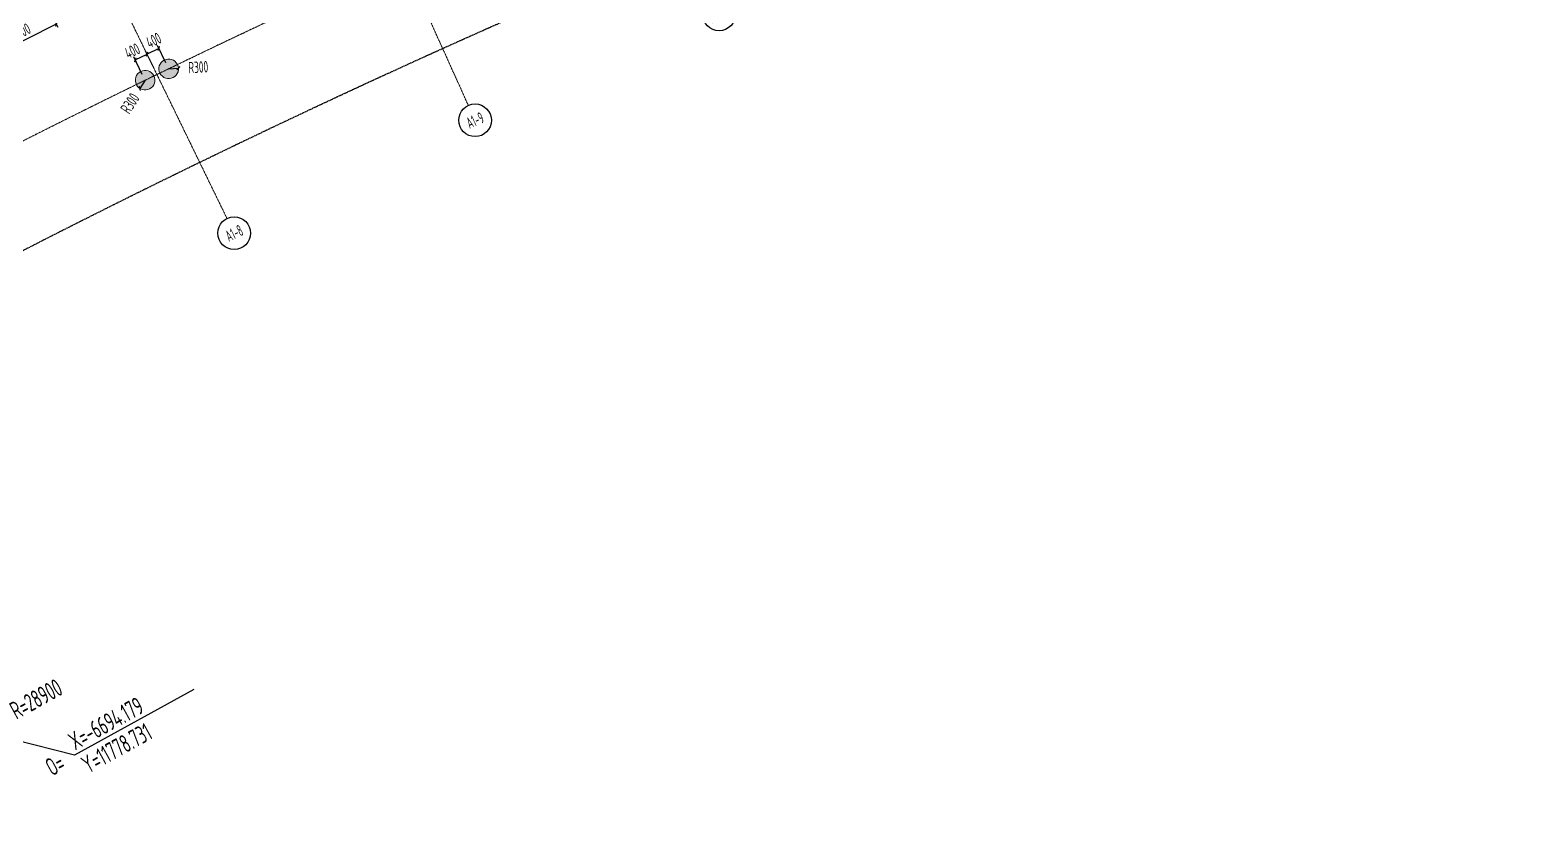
# Model space of a CAD drawing. Header units: millimetres. Extents: x 0 to 12095980, y -6694179 to 0.
# Drawn here: x 11648439 to 11694467, y -6457400 to -6432930 of the extents above; entities that cross this region are included whole.
import ezdxf
from ezdxf.enums import TextEntityAlignment as Align

# ---------------------------------------------------------------- set-up
doc = ezdxf.new("R2010")
doc.units = ezdxf.units.MM
doc.header["$LTSCALE"] = 10
for name, pattern in [('A1-RG-AXIS$0$$1$AUDIT_D_130703131338-1', [0]), ('A1-RG-AXIS$0$CENTER', [50.8, 31.75, -6.35, 6.35, -6.35]), ('A1-RI-F2$0$HIDDEN2', [0.1875, 0.125, -0.0625])]:
    doc.linetypes.add(name, pattern=pattern)
for name, color, linetype in [('A1-RD-2F$0$A-DIMS-1：100', 1, 'Continuous'), ('A1-RD-2F$0$A-GLAZ', 140, 'Continuous'), ('A1-RD-2F$0$A-louban', 5, 'Continuous'), ('A1-RG-AXIS$0$$0$A-SYMB', 4, 'Continuous'), ('A1-RG-AXIS$0$$1$A-SYMB-DIM300', 4, 'A1-RG-AXIS$0$$1$AUDIT_D_130703131338-1'), ('A1-RG-AXIS$0$A-COLU-HATH', 8, 'Continuous'), ('A1-RG-AXIS$0$A-COLUMN', 7, 'Continuous'), ('A1-RG-AXIS$0$A-DETL-PEN0', 247, 'Continuous'), ('A1-RG-AXIS$0$A-SYMB-NAME', 13, 'Continuous'), ('A1-RG-AXIS$0$A2-RG-AXIS-150$0$A-DIMS-100', 1, 'Continuous'), ('A1-RI-F2$0$A-DIMS-1：100', 1, 'Continuous'), ('A1-RI-F2$0$A-FUZHUXIAN', 55, 'A1-RI-F2$0$HIDDEN2'), ('A1-RI-F2$0$A-TEXT1', 4, 'Continuous')]:
    doc.layers.add(name, color=color, linetype=linetype)
doc.layers.add('A1-RG-AXIS$0$A-GRID', color=1, linetype='A1-RG-AXIS$0$CENTER', lineweight=9)
doc.styles.add('A1-RD-2F$0$XD2008', font='xd-hzs.shx', dxfattribs={"width": 0.7, "bigfont": 'xd-hztxt.shx'})
doc.styles.add('A1-RG-AXIS$0$$2$_TCH_DIM', font='hzs.shx', dxfattribs={"width": 0.7, "bigfont": 'hztxt.shx'})
doc.styles.add('A1-RG-AXIS$0$A1-RG-AXIS$0$XD2008', font='xd-hzs.shx', dxfattribs={"width": 0.7, "bigfont": 'xd-hztxt.shx'})
doc.styles.add('A1-RG-AXIS$0$A2-RG-AXIS-150$0$XD2008', font='romans.shx', dxfattribs={"width": 0.7})
doc.styles.add('A1-RI-F2$0$ECADI', font='gbeitc.shx', dxfattribs={"width": 0.7, "bigfont": 'gbcbig.shx'})
doc.styles.add('A1-RI-F2$0$XD2008', font='xd-hzs.shx', dxfattribs={"width": 0.7, "bigfont": 'xd-hztxt.shx'})
doc.dimstyles.new('A1-RD-2F$0$XD100$0', dxfattribs={"dimscale": 100, "dimtxt": 3.5, "dimasz": 2, "dimexe": 1, "dimexo": 2, "dimgap": 1, "dimtad": 1, "dimdec": 0, "dimdsep": 46, "dimtxsty": 'A1-RD-2F$0$XD2008', "dimblk": 'A1-RD-2F$0$_ArchTick', "dimblk1": 'A1-RD-2F$0$_ArchTick', "dimblk2": 'A1-RD-2F$0$_ArchTick', "dimsah": 1, "dimcen": 2.5, "dimclrd": 1, "dimclre": 1, "dimclrt": 4, "dimaunit": 1, "dimadec": 0, "dimazin": 0, "dimtfac": 1, "dimtdec": 0, "dimtix": 1, "dimtmove": 2, "dimatfit": 3, "dimfxl": 1, "dimtolj": 1, "dimtzin": 0, "dimarcsym": 0})
doc.dimstyles.new('A1-RG-AXIS$0$A2-RG-AXIS-150$0$XD100', dxfattribs={"dimscale": 100, "dimtxt": 5.5, "dimasz": 1.5, "dimexe": 1, "dimexo": 2, "dimgap": 0.5, "dimtad": 1, "dimdec": 0, "dimdsep": 46, "dimtxsty": 'A1-RG-AXIS$0$A2-RG-AXIS-150$0$XD2008', "dimblk": 'A1-RG-AXIS$0$A2-RG-AXIS-150$0$_ArchTick', "dimcen": 2.5, "dimclrt": 4, "dimaunit": 1, "dimadec": 3, "dimazin": 0, "dimtfac": 1, "dimtdec": 0, "dimtix": 1, "dimtmove": 0, "dimatfit": 3, "dimfxl": 1, "dimtolj": 1, "dimtzin": 0, "dimarcsym": 0})
doc.dimstyles.new('A1-RI-F2$0$XD100', dxfattribs={"dimscale": 100, "dimtxt": 3.5, "dimasz": 1, "dimexe": 1, "dimexo": 2, "dimgap": 1, "dimtad": 1, "dimdec": 0, "dimdsep": 46, "dimtxsty": 'A1-RI-F2$0$XD2008', "dimblk": 'A1-RI-F2$0$_ArchTick', "dimcen": 2.5, "dimclrd": 1, "dimclre": 1, "dimclrt": 4, "dimaunit": 1, "dimadec": 0, "dimazin": 0, "dimtfac": 1, "dimtdec": 0, "dimtix": 1, "dimtmove": 2, "dimatfit": 3, "dimfxl": 1, "dimtolj": 1, "dimtzin": 0, "dimarcsym": 0})
doc.dimstyles.new('A1-RI-F2$0$XD100$0', dxfattribs={"dimscale": 100, "dimtxt": 3.5, "dimasz": 2, "dimexe": 1, "dimexo": 2, "dimgap": 1, "dimtad": 1, "dimdec": 0, "dimdsep": 46, "dimtxsty": 'A1-RI-F2$0$XD2008', "dimblk1": 'A1-RI-F2$0$_ArchTick', "dimblk2": 'A1-RI-F2$0$_ArchTick', "dimsah": 1, "dimcen": 2.5, "dimclrd": 1, "dimclre": 1, "dimclrt": 4, "dimaunit": 1, "dimadec": 0, "dimazin": 0, "dimtfac": 1, "dimtdec": 0, "dimtix": 1, "dimtmove": 2, "dimatfit": 3, "dimfxl": 1, "dimtolj": 1, "dimtzin": 0, "dimarcsym": 0})

# ---------------------------------------------------------------- blocks, each defined once
blk = doc.blocks.new('A1-RI-F2$0$_ArchTick')
at = {"color": 0, "linetype": 'ByBlock', "const_width": 0.4}
blk.add_lwpolyline([(-0.5, -0.5), (0.5, 0.5)], dxfattribs=at)
blk = doc.blocks.new('*D86')
at = {"layer": 'A1-RI-F2$0$A-DIMS-1：100', "color": 1, "linetype": 'ByBlock', "lineweight": -2, "transparency": 16777216}
blk.add_line((11652680, -6434117), (11652980, -6434100), dxfattribs=at)
at = {"layer": 'A1-RI-F2$0$A-DIMS-1：100', "color": 1, "linetype": 'ByBlock', "lineweight": -2, "transparency": 16777216, "xscale": 100, "yscale": 100, "zscale": 100, "rotation": 3.206619954904948}
blk.add_blockref('A1-RI-F2$0$_ArchTick', (11652980, -6434100), dxfattribs=at)
at = {"layer": 'A1-RI-F2$0$A-DIMS-1：100', "color": 4, "linetype": 'ByBlock', "transparency": 16777216, "insert": (11653587, -6434066), "char_height": 350, "attachment_point": 5, "rotation": 3.2066, "style": 'A1-RI-F2$0$XD2008'}
blk.add_mtext('\\A1;R300', dxfattribs=at)
blk = doc.blocks.new('*D87')
at = {"layer": 'A1-RI-F2$0$A-DIMS-1：100', "color": 1, "linetype": 'ByBlock', "lineweight": -2, "transparency": 16777216}
blk.add_line((11651961, -6434467), (11651797, -6434718), dxfattribs=at)
at = {"layer": 'A1-RI-F2$0$A-DIMS-1：100', "color": 1, "linetype": 'ByBlock', "lineweight": -2, "transparency": 16777216, "xscale": 100, "yscale": 100, "zscale": 100, "rotation": 236.7643203487881}
blk.add_blockref('A1-RI-F2$0$_ArchTick', (11651797, -6434718), dxfattribs=at)
at = {"layer": 'A1-RI-F2$0$A-DIMS-1：100', "color": 4, "linetype": 'ByBlock', "transparency": 16777216, "insert": (11651497, -6435175), "char_height": 350, "attachment_point": 5, "rotation": 56.7643, "style": 'A1-RI-F2$0$XD2008'}
blk.add_mtext('\\A1;R300', dxfattribs=at)
blk = doc.blocks.new('*D88')
at = {"layer": 'A1-RI-F2$0$A-DIMS-1：100', "color": 1, "linetype": 'ByBlock', "lineweight": -2, "transparency": 16777216}
for p, q in [((11652233, -6434112), (11651974, -6433579)), ((11652377, -6433494), (11652018, -6433669)), ((11652593, -6433937), (11652334, -6433404))]:
    blk.add_line(p, q, dxfattribs=at)
at = {"layer": 'A1-RI-F2$0$A-DIMS-1：100', "color": 1, "linetype": 'ByBlock', "lineweight": -2, "transparency": 16777216, "xscale": 100, "yscale": 100, "zscale": 100}
for p, rotation in [((11652018, -6433669), 205.9387049751963), ((11652377, -6433494), 25.93870497519628)]:
    blk.add_blockref('A1-RI-F2$0$_ArchTick', p, dxfattribs=dict(at, rotation=rotation))
at = {"layer": 'A1-RI-F2$0$A-DIMS-1：100', "color": 4, "linetype": 'ByBlock', "transparency": 16777216, "insert": (11652222, -6433244), "char_height": 350, "attachment_point": 5, "rotation": 25.9387, "style": 'A1-RI-F2$0$XD2008'}
blk.add_mtext('\\A1;400', dxfattribs=at)
blk = doc.blocks.new('*D89')
at = {"layer": 'A1-RI-F2$0$A-DIMS-1：100', "color": 1, "linetype": 'ByBlock', "lineweight": -2, "transparency": 16777216}
for p, q in [((11651874, -6434287), (11651614, -6433754)), ((11651658, -6433844), (11652018, -6433669)), ((11652233, -6434112), (11651974, -6433579))]:
    blk.add_line(p, q, dxfattribs=at)
at = {"layer": 'A1-RI-F2$0$A-DIMS-1：100', "color": 1, "linetype": 'ByBlock', "lineweight": -2, "transparency": 16777216, "xscale": 100, "yscale": 100, "zscale": 100}
for p, rotation in [((11651658, -6433844), 205.9387049750731), ((11652018, -6433669), 25.93870497507311)]:
    blk.add_blockref('A1-RI-F2$0$_ArchTick', p, dxfattribs=dict(at, rotation=rotation))
at = {"layer": 'A1-RI-F2$0$A-DIMS-1：100', "color": 4, "linetype": 'ByBlock', "transparency": 16777216, "insert": (11651567, -6433568), "char_height": 350, "attachment_point": 5, "rotation": 25.9387, "style": 'A1-RI-F2$0$XD2008'}
blk.add_mtext('\\A1;400', dxfattribs=at)
blk = doc.blocks.new('A1-RD-2F$0$_ArchTick')
at = {"color": 0, "linetype": 'ByBlock', "const_width": 0.4}
blk.add_lwpolyline([(-0.5, -0.5), (0.5, 0.5)], dxfattribs=at)
blk = doc.blocks.new('*D672')
at = {"layer": 'A1-RD-2F$0$A-DIMS-1：100', "color": 1, "linetype": 'ByBlock', "lineweight": -2, "transparency": 16777216}
for p, q in [((11648991, -6432250), (11649287, -6432841)), ((11649242, -6432752), (11647364, -6433691)), ((11647113, -6433189), (11647408, -6433780))]:
    blk.add_line(p, q, dxfattribs=at)
at = {"layer": 'A1-RD-2F$0$A-DIMS-1：100', "color": 1, "linetype": 'ByBlock', "lineweight": -2, "transparency": 16777216, "xscale": 100, "yscale": 100, "zscale": 100}
for p, rotation in [((11649242, -6432752), 26.55573624381362), ((11647364, -6433691), 206.5557362438136)]:
    blk.add_blockref('A1-RD-2F$0$_ArchTick', p, dxfattribs=dict(at, rotation=rotation))
at = {"layer": 'A1-RD-2F$0$A-DIMS-1：100', "color": 4, "linetype": 'ByBlock', "transparency": 16777216, "insert": (11648180, -6432975), "char_height": 350, "attachment_point": 5, "rotation": 26.5557, "style": 'A1-RD-2F$0$XD2008'}
blk.add_mtext('\\A1;2100', dxfattribs=at)
blk = doc.blocks.new('A1-RG-AXIS$0$A2-RG-AXIS-150$0$_ArchTick')
at = {"color": 0, "linetype": 'ByBlock', "const_width": 0.4}
blk.add_lwpolyline([(-0.5, -0.5), (0.5, 0.5)], dxfattribs=at)
blk = doc.blocks.new('*D722')
at = {"layer": 'A1-RG-AXIS$0$A2-RG-AXIS-150$0$A-DIMS-100', "color": 0, "lineweight": -2, "ltscale": 3, "transparency": 16777216}
for p, q in [((11670910, -6387267), (11670916, -6387284)), ((11580897, -6435951), (11580908, -6435965))]:
    blk.add_line(p, q, dxfattribs=at)
blk.add_arc((11778732, -6694179), 325182, 109.35703, 127.45663, dxfattribs=at)
at = {"layer": 'A1-RG-AXIS$0$A2-RG-AXIS-150$0$A-DIMS-100', "color": 0, "lineweight": -2, "ltscale": 3, "transparency": 16777216, "xscale": 150, "yscale": 150, "zscale": 150}
for p, rotation in [((11670949, -6387378), 19.35703132825471), ((11580969, -6436044), 217.4566338573137)]:
    blk.add_blockref('A1-RG-AXIS$0$A2-RG-AXIS-150$0$_ArchTick', p, dxfattribs=dict(at, rotation=rotation))
at = {"layer": 'A1-RG-AXIS$0$A2-RG-AXIS-150$0$A-DIMS-100', "color": 4, "ltscale": 3, "transparency": 16777216, "insert": (11623903, -6407911), "char_height": 375, "attachment_point": 5, "rotation": 28.4068, "style": 'A1-RG-AXIS$0$A2-RG-AXIS-150$0$XD2008'}
blk.add_mtext('\\A1;18°5\'59"', dxfattribs=at)
blk = doc.blocks.new('A1-RG-AXIS$0$Round Column1 - 600 mm Diameter-1418243-一层平面 校行政中心 FIRST FLOOR PLAN')
at = {"layer": 'A1-RG-AXIS$0$A-COLUMN', "lineweight": 9}
for start, end in [(90, 180), (180, 0), (0, 90)]:
    blk.add_arc((0, 0), 300, start, end, dxfattribs=at)
blk = doc.blocks.new('A1-RG-AXIS$0$colu')
at = {"layer": 'A1-RG-AXIS$0$A-COLU-HATH', "linetype": 'ByBlock'}
for points in [[(11652915, -6433930, 0.414214), (11652494, -6433882, 0.414214), (11652446, -6434304, 1)], [(11652196, -6434280, 0.414214), (11651774, -6434232, 0.414214), (11651726, -6434654, 1)]]:
    blk.add_hatch(color=256, dxfattribs=at).paths.add_polyline_path(points)
at = {"layer": 'A1-RG-AXIS$0$A-COLUMN', "rotation": 38.5387103980395}
for p in [(11652680, -6434117), (11651961, -6434467)]:
    blk.add_blockref('A1-RG-AXIS$0$Round Column1 - 600 mm Diameter-1418243-一层平面 校行政中心 FIRST FLOOR PLAN', p, dxfattribs=at)
blk = doc.blocks.new('A1-RG-AXIS$0$A1zhouhao')
at = {"color": 13}
blk.add_circle((11937809, -6402822), 500, dxfattribs=at)
at = {"style": 'A1-RG-AXIS$0$A1-RG-AXIS$0$XD2008', "width": 0.7}
blk.add_attdef('GRID', text='', height=500, dxfattribs=at).set_placement((11937809, -6402822), align=Align.MIDDLE)
blk = doc.blocks.new('A1-RD-2F')
at = {"layer": 'A1-RD-2F$0$A-GLAZ', "ltscale": 0.25}
for radius, start, end in [(292500, 108.926088, 127.887577), (292500, 108.926088, 127.887577), (292800, 108.984813, 127.828852)]:
    blk.add_arc((11778729.3, -6694180.2), radius, start, end, dxfattribs=at)
at = {"layer": 'A1-RD-2F$0$A-louban'}
blk.add_lwpolyline([(11599153.7, -6462913.2, -0.0824084), (11683476.3, -6417307.1)], format="xyb", dxfattribs=at)
at = {"layer": 'A1-RD-2F$0$A-DIMS-1：100', "color": 3, "linetype": 'ByBlock'}
dim = blk.add_aligned_dim(p1=(11648901.9, -6432071.3), p2=(11647023.5, -6433010.1), distance=760.9, dimstyle='A1-RD-2F$0$XD100$0', override={"dimasz": 1}, dxfattribs=at)
dim.commit()
dim.dimension.update_dxf_attribs({"geometry": '*D672', "text_midpoint": (11648179.9, -6432975.3)})
blk = doc.blocks.new('A1-RG-AXIS')
at = {"layer": 'A1-RG-AXIS$0$$0$A-SYMB'}
blk.add_lwpolyline([(11653447.3, -6453131.8), (11649794.4, -6455144.1), (11647948, -6454671.6), (11646448, -6451948.9), (11647104.9, -6451178.7), (11645446, -6452092.6), (11646102.9, -6451322.4), (11640213.3, -6440538)], dxfattribs=at)
at = {"layer": 'A1-RG-AXIS$0$A-DETL-PEN0', "linetype": 'A1-RG-AXIS$0$CENTER'}
for centre, start, end in [((11778731.2, -6694179.1), 115.525368, 115.529333), ((11778731.2, -6694179.2), 115.936566, 115.940531), ((11778731.2, -6694179.1), 116.348077, 116.352042), ((11778731.2, -6694179.1), 116.758846, 116.762811)]:
    blk.add_arc(centre, 289000, start, end, dxfattribs=at)
at = {"layer": 'A1-RG-AXIS$0$A-GRID', "linetype": 'A1-RG-AXIS$0$CENTER', "ltscale": 0.05}
blk.add_lwpolyline([(11682866.1, -6392336.6, 0.1037295), (11569674.9, -6456283.6, 0.1037295)], format="xyb", dxfattribs=at)
for points in [[(11644736.5, -6397318.9), (11661852.7, -6435239)], [(11654465.7, -6438701.8), (11636267.7, -6401288.8)]]:
    blk.add_lwpolyline(points, dxfattribs=at)
at = {"layer": 'A1-RG-AXIS$0$A-GRID', "ltscale": 0.05}
for points in [[(11690526.8, -6414141.5, 0.1045274), (11584753.6, -6473784.9)], [(11691982.8, -6418505.6, 0.1046378), (11587756.3, -6477270.1)]]:
    blk.add_lwpolyline(points, format="xyb", dxfattribs=at)
at = {"layer": 'A1-RG-AXIS$0$A-GRID', "linetype": 'A1-RG-AXIS$0$CENTER', "ltscale": 0.05}
blk.add_arc((11778731.9, -6694178.6), 308600, 107.574373, 131.323037, dxfattribs=at)
at = {"layer": 'A1-RG-AXIS$0$A-GRID', "ltscale": 0.05}
blk.add_arc((11778731.9, -6694178.6), 301700, 107.53359, 131.336201, dxfattribs=at)
at = {"layer": 'A1-RG-AXIS$0$A-COLU-HATH', "linetype": 'ByBlock'}
blk.add_blockref('A1-RG-AXIS$0$colu', (0, 0), dxfattribs=at)
at = {"layer": 'A1-RG-AXIS$0$A-SYMB-NAME', "linetype": 'ByBlock'}
ref = blk.add_blockref('A1-RG-AXIS$0$A1zhouhao', (-1813254.4, -5120208.6), dxfattribs=dict(at, rotation=22.64786814291182))
ref.add_attrib('GRID', 'A1-10', dxfattribs={"layer": '0', "color": 4, "height": 350, "rotation": 22.64787, "style": 'A1-RG-AXIS$0$A1-RG-AXIS$0$XD2008', "width": 0.6}).set_placement((11669528.6, -6432451.1), align=Align.MIDDLE)
ref = blk.add_blockref('A1-RG-AXIS$0$A1zhouhao', (-1852845, -5511138.2), dxfattribs=dict(at, rotation=24.29328653700679))
ref.add_attrib('GRID', 'A1-9', dxfattribs={"layer": '0', "color": 4, "height": 350, "rotation": 24.29329, "style": 'A1-RG-AXIS$0$A1-RG-AXIS$0$XD2008', "width": 0.6}).set_placement((11662058.4, -6435694.7), align=Align.MIDDLE)
ref = blk.add_blockref('A1-RG-AXIS$0$A1zhouhao', (-1881194.1, -5903043.4), dxfattribs=dict(at, rotation=25.93870498566882))
ref.add_attrib('GRID', 'A1-8', dxfattribs={"layer": '0', "color": 4, "height": 350, "rotation": 25.9387, "style": 'A1-RG-AXIS$0$A1-RG-AXIS$0$XD2008', "width": 0.6}).set_placement((11654684.4, -6439151.4), align=Align.MIDDLE)
at = {"layer": 'A1-RG-AXIS$0$$1$A-SYMB-DIM300', "linetype": 'Continuous', "style": 'A1-RG-AXIS$0$$2$_TCH_DIM', "width": 0.705882}
for s, p in [('R=28900', (11648022.2, -6454060.7)), ('X=-6694.179', (11649819.1, -6455001.6)), ('Y=11778.731', (11650215.1, -6455719.3)), ('O=', (11649112.2, -6455795.5))]:
    blk.add_text(s, height=550, rotation=28.85016, dxfattribs=at).set_placement(p)
at = {"layer": 'A1-RG-AXIS$0$A2-RG-AXIS-150$0$A-DIMS-100', "ltscale": 3}
dim = blk.add_angular_dim_3p(base=(11639299.9, -6400406.2), center=(11778731.9, -6694178.6), p1=(11670976.3, -6387456), p2=(11581018.9, -6436109.7), dimstyle='A1-RG-AXIS$0$A2-RG-AXIS-150$0$XD100', override={"dimtxt": 3.75, "dimadec": 4}, dxfattribs=at)
dim.commit()
dim.dimension.update_dxf_attribs({"geometry": '*D722', "text_midpoint": (11623903.2, -6407910.6)})
blk = doc.blocks.new('A1-RI-F2')
at = {"layer": 'A1-RI-F2$0$A-FUZHUXIAN', "ltscale": 15}
blk.add_lwpolyline([(11697385.2, -6408952.1, 0.0114998), (11684356.2, -6412994.1), (11685659.5, -6416881.5, 0.0845607), (11599102.5, -6463333.2), (11592167, -6454412), (11594287.7, -6452776.4, 0), (11592699.6, -6450703.6, 0.0170298), (11576443.9, -6463978.8), (11589775.5, -6479462.1, -0.111917), (11700888.4, -6418975.6, -0.111917)], format="xyb", dxfattribs=at)
at = {"color": 3, "linetype": 'ByBlock'}
blk.add_blockref('A1-RD-2F', (0, 0), dxfattribs=at)
at = {"linetype": 'ByBlock'}
blk.add_blockref('A1-RG-AXIS', (0, 0), dxfattribs=at)
at = {"layer": 'A1-RI-F2$0$A-TEXT1', "style": 'A1-RI-F2$0$ECADI', "width": 0.7}
for tag, p in [('（-0.050）', (11749732.1, -6422418.7)), ('（结构标高）', (11757640.8, -6422418.7))]:
    blk.add_attdef(tag, p, '', height=375, dxfattribs=at)
at = {"layer": 'A1-RI-F2$0$A-DIMS-1：100', "color": 3, "linetype": 'ByBlock'}
for p1, angle, picture, middle in [((11652680.4, -6434117), 205.9387, '*D88', (11652221.9, -6433244.2)), ((11651961, -6434467), 25.9387, '*D89', (11651566.9, -6433568.3))]:
    dim = blk.add_linear_dim(base=(11652017.6, -6433668.8), p1=p1, p2=(11652320.7, -6434292), angle=angle, dimstyle='A1-RI-F2$0$XD100$0', override={"dimasz": 1}, dxfattribs=at)
    dim.commit()
    dim.dimension.update_dxf_attribs({"geometry": picture, "text_midpoint": middle, "dimtype": 129})
for center, mpoint, picture, middle in [((11652680.4, -6434117), (11652980, -6434100.3), '*D86', (11653587.4, -6434066.2)), ((11651961, -6434467), (11651796.6, -6434717.9), '*D87', (11651497.1, -6435175))]:
    dim = blk.add_radius_dim(center=center, mpoint=mpoint, dimstyle='A1-RI-F2$0$XD100', override={"dimblk1": 'A1-RI-F2$0$_ArchTick', "dimblk2": 'A1-RI-F2$0$_ArchTick', "dimsah": 1}, dxfattribs=at)
    dim.commit()
    dim.dimension.update_dxf_attribs({"geometry": picture, "text_midpoint": middle, "dimtype": 132})

msp = doc.modelspace()

# ---------------------------------------------------------------- block references
msp.add_blockref('A1-RI-F2', (0, 0))

doc.saveas('drawing.dxf')
